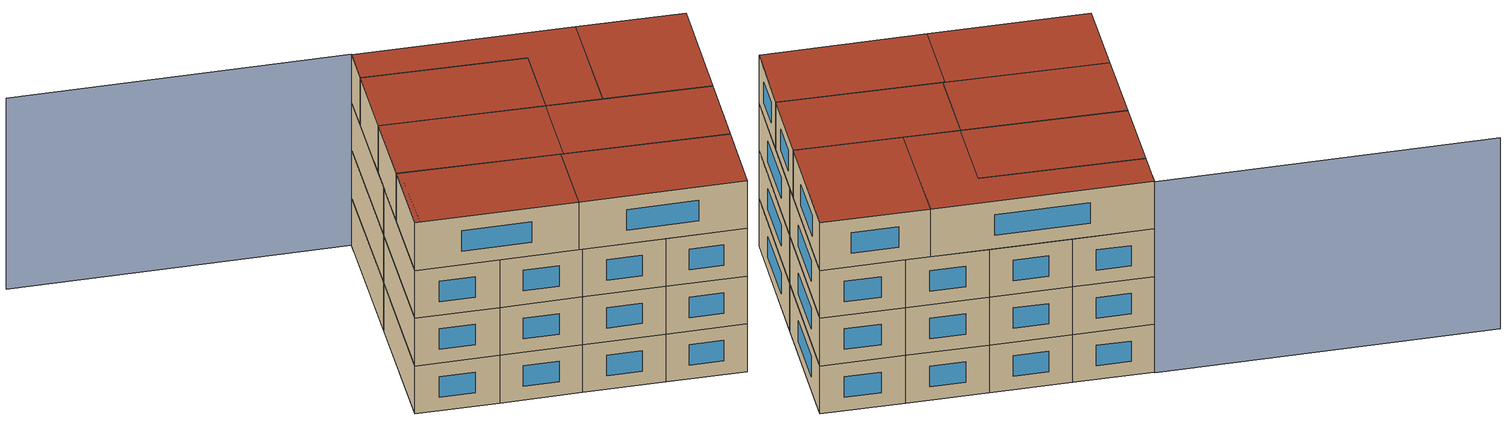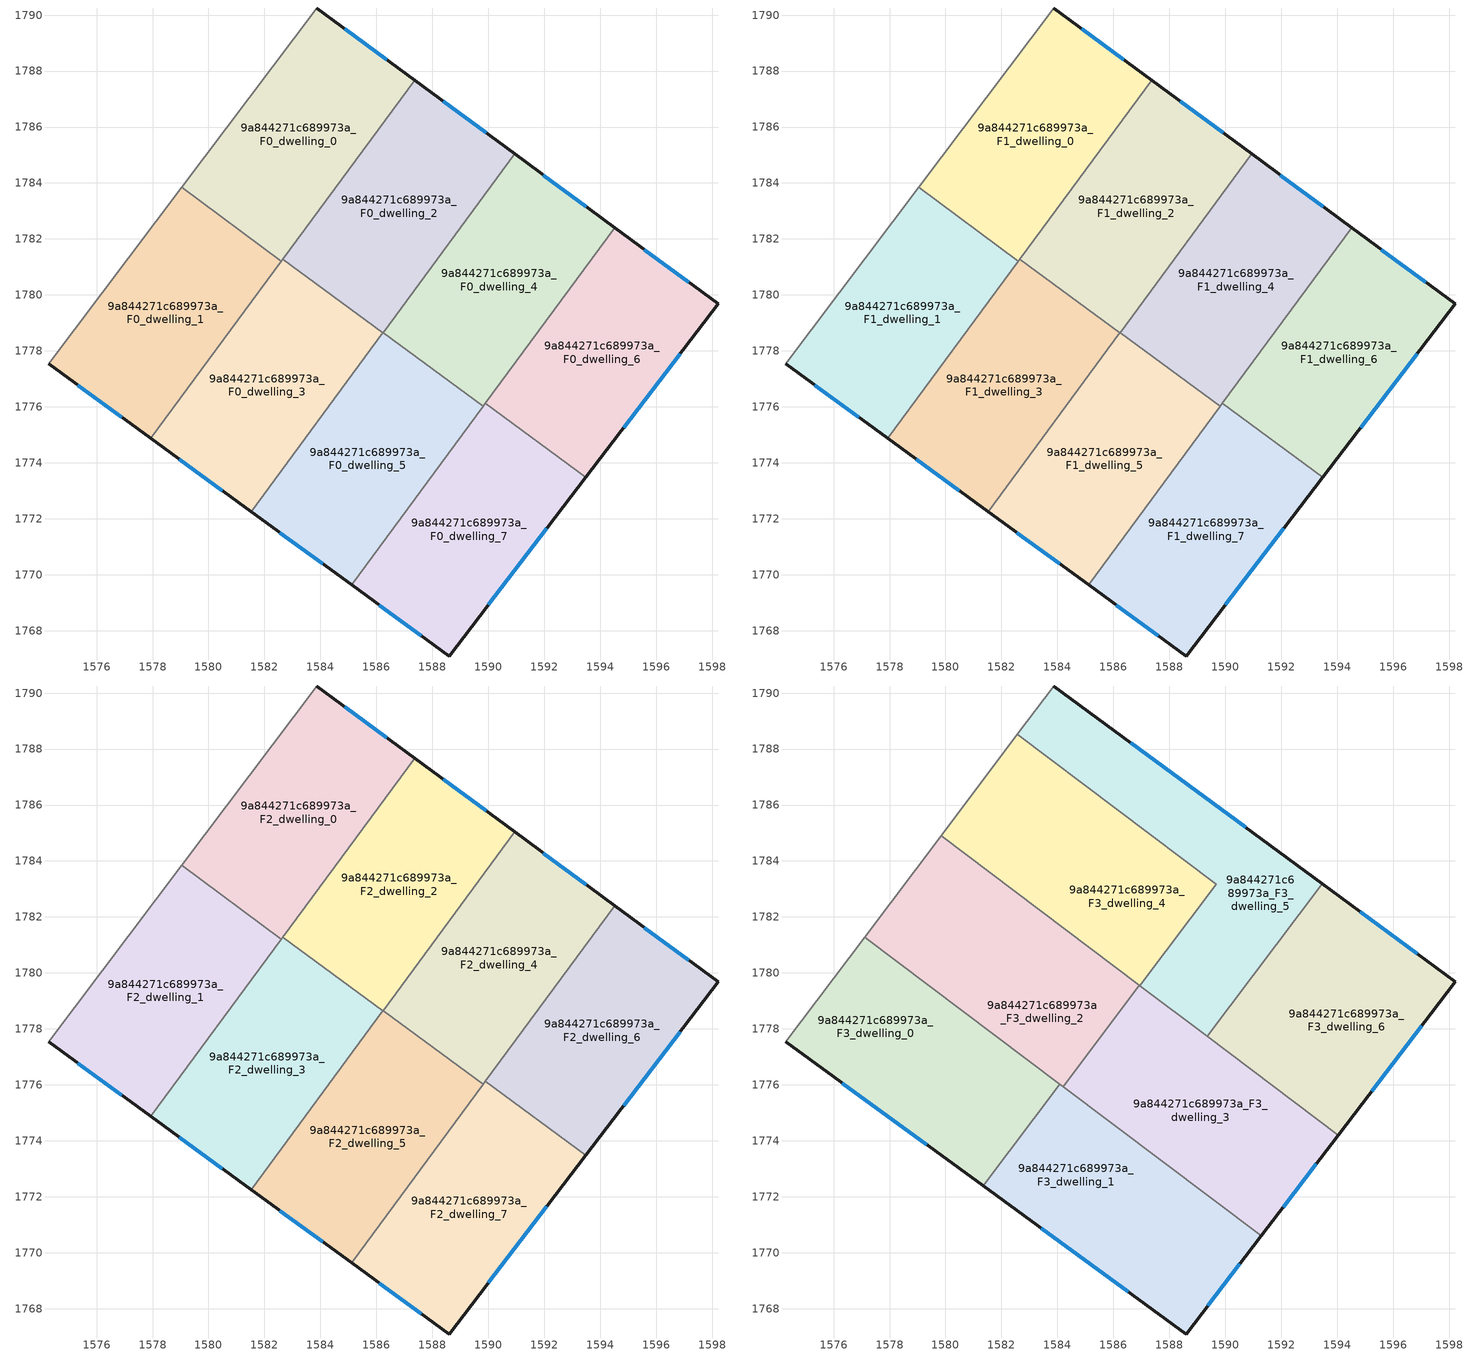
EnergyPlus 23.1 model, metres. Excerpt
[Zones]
9a844271c689973a_F0_dwelling_0
 floor ground (EU_floor_Construction): 1587.38,1787.67 1582.61,1781.21 1579.04,1783.84 1583.87,1790.25 z0
 wall outside (EU_wall_Construction): 1587.38,1787.67 1583.87,1790.25 z0:3
 wall to 9a844271c689973a_F0_dwelling_1 (EU_wall_Construction): 1579.04,1783.84 1582.61,1781.21 z0:3
 wall adiabatic (EU_wall_Construction): 1583.87,1790.25 1579.04,1783.84 z0:3
 wall to 9a844271c689973a_F0_dwelling_2 (EU_wall_Construction): 1582.66,1781.28 1587.38,1787.67 z0:3
 wall to 9a844271c689973a_F0_dwelling_3 (EU_wall_Construction): 1582.61,1781.21 1582.66,1781.28 z0:3
 window (EU_Window_Construction): 1586.38,1788.41 1584.87,1789.52 z0.86:2.14
9a844271c689973a_F0_dwelling_1
 floor ground (EU_floor_Construction): 1582.61,1781.21 1577.94,1774.87 1574.29,1777.53 1579.04,1783.84 z0
 wall outside (EU_wall_Construction): 1574.29,1777.53 1577.94,1774.87 z0:3
 wall adiabatic (EU_wall_Construction): 1579.04,1783.84 1574.29,1777.53 z0:3
 wall to 9a844271c689973a_F0_dwelling_3 (EU_wall_Construction): 1577.94,1774.87 1582.61,1781.21 z0:3
 window (EU_Window_Construction): 1575.33,1776.77 1576.89,1775.63 z0.86:2.14
9a844271c689973a_F0_dwelling_2
 floor ground (EU_floor_Construction): 1590.95,1785.04 1586.23,1778.64 1582.66,1781.28 1587.38,1787.67 z0
 wall outside (EU_wall_Construction): 1590.95,1785.04 1587.38,1787.67 z0:3
 wall to 9a844271c689973a_F0_dwelling_3 (EU_wall_Construction): 1582.66,1781.28 1586.23,1778.64 z0:3
 wall to 9a844271c689973a_F0_dwelling_4 (EU_wall_Construction): 1586.24,1778.65 1590.95,1785.04 z0:3
 wall to 9a844271c689973a_F0_dwelling_5 (EU_wall_Construction): 1586.23,1778.64 1586.24,1778.65 z0:3
 window (EU_Window_Construction): 1589.93,1785.79 1588.4,1786.92 z0.86:2.14
9a844271c689973a_F0_dwelling_3
 floor ground (EU_floor_Construction): 1586.23,1778.64 1581.52,1772.25 1577.94,1774.87 1582.66,1781.28 z0
 wall outside (EU_wall_Construction): 1577.94,1774.87 1581.52,1772.25 z0:3
 wall to 9a844271c689973a_F0_dwelling_5 (EU_wall_Construction): 1581.52,1772.25 1586.23,1778.64 z0:3
 window (EU_Window_Construction): 1578.96,1774.12 1580.5,1773 z0.86:2.14
9a844271c689973a_F0_dwelling_4
 floor ground (EU_floor_Construction): 1594.53,1782.4 1589.82,1776.01 1586.24,1778.65 1590.95,1785.04 z0
 wall outside (EU_wall_Construction): 1594.53,1782.4 1590.95,1785.04 z0:3
 wall to 9a844271c689973a_F0_dwelling_5 (EU_wall_Construction): 1586.24,1778.65 1589.82,1776.01 z0:3
 wall to 9a844271c689973a_F0_dwelling_6 (EU_wall_Construction): 1589.9,1776.12 1594.53,1782.4 z0:3
 wall to 9a844271c689973a_F0_dwelling_7 (EU_wall_Construction): 1589.82,1776.01 1589.9,1776.12 z0:3
 window (EU_Window_Construction): 1593.51,1783.15 1591.97,1784.29 z0.86:2.14
9a844271c689973a_F0_dwelling_5
 floor ground (EU_floor_Construction): 1589.82,1776.01 1585.12,1769.63 1581.52,1772.25 1586.24,1778.65 z0
 wall outside (EU_wall_Construction): 1581.52,1772.25 1585.12,1769.63 z0:3
 wall to 9a844271c689973a_F0_dwelling_7 (EU_wall_Construction): 1585.12,1769.63 1589.82,1776.01 z0:3
 window (EU_Window_Construction): 1582.55,1771.51 1584.09,1770.38 z0.86:2.14
9a844271c689973a_F0_dwelling_6
 floor ground (EU_floor_Construction): 1598.22,1779.68 1593.48,1773.48 1589.9,1776.12 1594.53,1782.4 z0
 wall outside (EU_wall_Construction): 1593.48,1773.48 1598.22,1779.68 1594.53,1782.4 z0:3
 wall to 9a844271c689973a_F0_dwelling_7 (EU_wall_Construction): 1589.9,1776.12 1593.48,1773.48 z0:3
 window (EU_Window_Construction): 1594.84,1775.25 1596.87,1777.91 / 1597.17,1780.45 1595.58,1781.62 z0.86:2.14
9a844271c689973a_F0_dwelling_7
 floor ground (EU_floor_Construction): 1593.48,1773.48 1588.6,1767.09 1585.12,1769.63 1589.9,1776.12 z0
 wall outside (EU_wall_Construction): 1585.12,1769.63 1588.6,1767.09 1593.48,1773.48 z0:3
 window (EU_Window_Construction): 1590,1768.92 1592.09,1771.65 / 1586.11,1768.91 1587.6,1767.82 z0.86:2.14
9a844271c689973a_F1_dwelling_0
 floor to 9a844271c689973a_F0_dwelling_0 (EU_floor_Construction): 1587.38,1787.67 1582.61,1781.21 1579.04,1783.84 1583.87,1790.25 z3
 wall outside (EU_wall_Construction): 1587.38,1787.67 1583.87,1790.25 z3:6
 wall to 9a844271c689973a_F1_dwelling_1 (EU_wall_Construction): 1579.04,1783.84 1582.61,1781.21 z3:6
 wall adiabatic (EU_wall_Construction): 1583.87,1790.25 1579.04,1783.84 z3:6
 wall to 9a844271c689973a_F1_dwelling_2 (EU_wall_Construction): 1582.66,1781.28 1587.38,1787.67 z3:6
 wall to 9a844271c689973a_F1_dwelling_3 (EU_wall_Construction): 1582.61,1781.21 1582.66,1781.28 z3:6
 window (EU_Window_Construction): 1586.38,1788.41 1584.87,1789.52 z3.86:5.14
9a844271c689973a_F1_dwelling_1
 floor to 9a844271c689973a_F0_dwelling_1 (EU_floor_Construction): 1582.61,1781.21 1577.94,1774.87 1574.29,1777.53 1579.04,1783.84 z3
 wall outside (EU_wall_Construction): 1574.29,1777.53 1577.94,1774.87 z3:6
 wall adiabatic (EU_wall_Construction): 1579.04,1783.84 1574.29,1777.53 z3:6
 wall to 9a844271c689973a_F1_dwelling_3 (EU_wall_Construction): 1577.94,1774.87 1582.61,1781.21 z3:6
 window (EU_Window_Construction): 1575.33,1776.77 1576.89,1775.63 z3.86:5.14
9a844271c689973a_F1_dwelling_2
 floor to 9a844271c689973a_F0_dwelling_2 (EU_floor_Construction): 1590.95,1785.04 1586.23,1778.64 1582.66,1781.28 1587.38,1787.67 z3
 wall outside (EU_wall_Construction): 1590.95,1785.04 1587.38,1787.67 z3:6
 wall to 9a844271c689973a_F1_dwelling_3 (EU_wall_Construction): 1582.66,1781.28 1586.23,1778.64 z3:6
 wall to 9a844271c689973a_F1_dwelling_4 (EU_wall_Construction): 1586.24,1778.65 1590.95,1785.04 z3:6
 wall to 9a844271c689973a_F1_dwelling_5 (EU_wall_Construction): 1586.23,1778.64 1586.24,1778.65 z3:6
 window (EU_Window_Construction): 1589.93,1785.79 1588.4,1786.92 z3.86:5.14
9a844271c689973a_F1_dwelling_3
 floor to 9a844271c689973a_F0_dwelling_3 (EU_floor_Construction): 1586.23,1778.64 1581.52,1772.25 1577.94,1774.87 1582.66,1781.28 z3
 wall outside (EU_wall_Construction): 1577.94,1774.87 1581.52,1772.25 z3:6
 wall to 9a844271c689973a_F1_dwelling_5 (EU_wall_Construction): 1581.52,1772.25 1586.23,1778.64 z3:6
 window (EU_Window_Construction): 1578.96,1774.12 1580.5,1773 z3.86:5.14
9a844271c689973a_F1_dwelling_4
 floor to 9a844271c689973a_F0_dwelling_4 (EU_floor_Construction): 1594.53,1782.4 1589.82,1776.01 1586.24,1778.65 1590.95,1785.04 z3
 wall outside (EU_wall_Construction): 1594.53,1782.4 1590.95,1785.04 z3:6
 wall to 9a844271c689973a_F1_dwelling_5 (EU_wall_Construction): 1586.24,1778.65 1589.82,1776.01 z3:6
 wall to 9a844271c689973a_F1_dwelling_6 (EU_wall_Construction): 1589.9,1776.12 1594.53,1782.4 z3:6
 wall to 9a844271c689973a_F1_dwelling_7 (EU_wall_Construction): 1589.82,1776.01 1589.9,1776.12 z3:6
 window (EU_Window_Construction): 1593.51,1783.15 1591.97,1784.29 z3.86:5.14
9a844271c689973a_F1_dwelling_5
 floor to 9a844271c689973a_F0_dwelling_5 (EU_floor_Construction): 1589.82,1776.01 1585.12,1769.63 1581.52,1772.25 1586.24,1778.65 z3
 wall outside (EU_wall_Construction): 1581.52,1772.25 1585.12,1769.63 z3:6
 wall to 9a844271c689973a_F1_dwelling_7 (EU_wall_Construction): 1585.12,1769.63 1589.82,1776.01 z3:6
 window (EU_Window_Construction): 1582.55,1771.51 1584.09,1770.38 z3.86:5.14
9a844271c689973a_F1_dwelling_6
 floor to 9a844271c689973a_F0_dwelling_6 (EU_floor_Construction): 1598.22,1779.68 1593.48,1773.48 1589.9,1776.12 1594.53,1782.4 z3
 wall outside (EU_wall_Construction): 1593.48,1773.48 1598.22,1779.68 1594.53,1782.4 z3:6
 wall to 9a844271c689973a_F1_dwelling_7 (EU_wall_Construction): 1589.9,1776.12 1593.48,1773.48 z3:6
 window (EU_Window_Construction): 1594.84,1775.25 1596.87,1777.91 / 1597.17,1780.45 1595.58,1781.62 z3.86:5.14
9a844271c689973a_F1_dwelling_7
 floor to 9a844271c689973a_F0_dwelling_7 (EU_floor_Construction): 1593.48,1773.48 1588.6,1767.09 1585.12,1769.63 1589.9,1776.12 z3
 wall outside (EU_wall_Construction): 1585.12,1769.63 1588.6,1767.09 1593.48,1773.48 z3:6
 window (EU_Window_Construction): 1590,1768.92 1592.09,1771.65 / 1586.11,1768.91 1587.6,1767.82 z3.86:5.14
9a844271c689973a_F2_dwelling_0
 floor to 9a844271c689973a_F1_dwelling_0 (EU_floor_Construction): 1587.38,1787.67 1582.61,1781.21 1579.04,1783.84 1583.87,1790.25 z6
 wall outside (EU_wall_Construction): 1587.38,1787.67 1583.87,1790.25 z6:9
 wall to 9a844271c689973a_F2_dwelling_1 (EU_wall_Construction): 1579.04,1783.84 1582.61,1781.21 z6:9
 wall adiabatic (EU_wall_Construction): 1583.87,1790.25 1579.04,1783.84 z6:9
 wall to 9a844271c689973a_F2_dwelling_2 (EU_wall_Construction): 1582.66,1781.28 1587.38,1787.67 z6:9
 wall to 9a844271c689973a_F2_dwelling_3 (EU_wall_Construction): 1582.61,1781.21 1582.66,1781.28 z6:9
 window (EU_Window_Construction): 1586.38,1788.41 1584.87,1789.52 z6.86:8.14
9a844271c689973a_F2_dwelling_1
 floor to 9a844271c689973a_F1_dwelling_1 (EU_floor_Construction): 1582.61,1781.21 1577.94,1774.87 1574.29,1777.53 1579.04,1783.84 z6
 wall outside (EU_wall_Construction): 1574.29,1777.53 1577.94,1774.87 z6:9
 wall adiabatic (EU_wall_Construction): 1579.04,1783.84 1574.29,1777.53 z6:9
 wall to 9a844271c689973a_F2_dwelling_3 (EU_wall_Construction): 1577.94,1774.87 1582.61,1781.21 z6:9
 window (EU_Window_Construction): 1575.33,1776.77 1576.89,1775.63 z6.86:8.14
9a844271c689973a_F2_dwelling_2
 floor to 9a844271c689973a_F1_dwelling_2 (EU_floor_Construction): 1590.95,1785.04 1586.23,1778.64 1582.66,1781.28 1587.38,1787.67 z6
 wall outside (EU_wall_Construction): 1590.95,1785.04 1587.38,1787.67 z6:9
 wall to 9a844271c689973a_F2_dwelling_3 (EU_wall_Construction): 1582.66,1781.28 1586.23,1778.64 z6:9
 wall to 9a844271c689973a_F2_dwelling_4 (EU_wall_Construction): 1586.24,1778.65 1590.95,1785.04 z6:9
 wall to 9a844271c689973a_F2_dwelling_5 (EU_wall_Construction): 1586.23,1778.64 1586.24,1778.65 z6:9
 window (EU_Window_Construction): 1589.93,1785.79 1588.4,1786.92 z6.86:8.14
9a844271c689973a_F2_dwelling_3
 floor to 9a844271c689973a_F1_dwelling_3 (EU_floor_Construction): 1586.23,1778.64 1581.52,1772.25 1577.94,1774.87 1582.66,1781.28 z6
 wall outside (EU_wall_Construction): 1577.94,1774.87 1581.52,1772.25 z6:9
 wall to 9a844271c689973a_F2_dwelling_5 (EU_wall_Construction): 1581.52,1772.25 1586.23,1778.64 z6:9
 window (EU_Window_Construction): 1578.96,1774.12 1580.5,1773 z6.86:8.14
 ceiling adiabatic (EU_roof_Construction): 1584.22,1775.92 1585.75,1777.99 1584.2,1775.93 z9; 1581.34,1772.39 1584.08,1776.02 1580.68,1778.59 1577.94,1774.87 z9
9a844271c689973a_F2_dwelling_4
 floor to 9a844271c689973a_F1_dwelling_4 (EU_floor_Construction): 1594.53,1782.4 1589.82,1776.01 1586.24,1778.65 1590.95,1785.04 z6
 wall outside (EU_wall_Construction): 1594.53,1782.4 1590.95,1785.04 z6:9
 wall to 9a844271c689973a_F2_dwelling_5 (EU_wall_Construction): 1586.24,1778.65 1589.82,1776.01 z6:9
 wall to 9a844271c689973a_F2_dwelling_6 (EU_wall_Construction): 1589.9,1776.12 1594.53,1782.4 z6:9
 wall to 9a844271c689973a_F2_dwelling_7 (EU_wall_Construction): 1589.82,1776.01 1589.9,1776.12 z6:9
 window (EU_Window_Construction): 1593.51,1783.15 1591.97,1784.29 z6.86:8.14
 ceiling adiabatic (EU_roof_Construction): 1589.82,1776.01 1590.47,1776.89 1586.93,1779.56 1586.25,1778.65 z9
9a844271c689973a_F2_dwelling_5
 floor to 9a844271c689973a_F1_dwelling_5 (EU_floor_Construction): 1589.82,1776.01 1585.12,1769.63 1581.52,1772.25 1586.24,1778.65 z6
 wall outside (EU_wall_Construction): 1581.52,1772.25 1585.12,1769.63 z6:9
 wall to 9a844271c689973a_F2_dwelling_7 (EU_wall_Construction): 1585.12,1769.63 1589.82,1776.01 z6:9
 window (EU_Window_Construction): 1582.55,1771.51 1584.09,1770.38 z6.86:8.14
 ceiling adiabatic (EU_roof_Construction): 1587.77,1773.24 1589.82,1776.01 1586.25,1778.65 1585.77,1778.01 1584.22,1775.92 z9
9a844271c689973a_F2_dwelling_6
 floor to 9a844271c689973a_F1_dwelling_6 (EU_floor_Construction): 1598.22,1779.68 1593.48,1773.48 1589.9,1776.12 1594.53,1782.4 z6
 wall outside (EU_wall_Construction): 1593.48,1773.48 1598.22,1779.68 1594.53,1782.4 z6:9
 wall to 9a844271c689973a_F2_dwelling_7 (EU_wall_Construction): 1589.9,1776.12 1593.48,1773.48 z6:9
 window (EU_Window_Construction): 1594.84,1775.25 1596.87,1777.91 / 1597.17,1780.45 1595.58,1781.62 z6.86:8.14
 ceiling adiabatic (EU_roof_Construction): 1593.48,1773.48 1594.04,1774.2 1590.47,1776.89 1589.9,1776.12 z9
9a844271c689973a_F2_dwelling_7
 floor to 9a844271c689973a_F1_dwelling_7 (EU_floor_Construction): 1593.48,1773.48 1588.6,1767.09 1585.12,1769.63 1589.9,1776.12 z6
 wall outside (EU_wall_Construction): 1585.12,1769.63 1588.6,1767.09 1593.48,1773.48 z6:9
 window (EU_Window_Construction): 1590,1768.92 1592.09,1771.65 / 1586.11,1768.91 1587.6,1767.82 z6.86:8.14
 ceiling adiabatic (EU_roof_Construction): 1591.28,1770.6 1593.48,1773.48 1589.9,1776.12 1587.77,1773.24 z9
9a844271c689973a_F3_dwelling_0
 floor to 9a844271c689973a_F2_dwelling_1 (EU_floor_Construction): 1580.68,1778.59 1577.94,1774.87 1574.29,1777.53 1577.11,1781.27 z9
 floor adiabatic (EU_floor_Construction): 1584.08,1776.02 1581.34,1772.39 1577.94,1774.87 1580.68,1778.59 z9
 wall outside (EU_wall_Construction): 1574.29,1777.53 1581.34,1772.39 z9:12
 wall adiabatic (EU_wall_Construction): 1577.11,1781.28 1574.29,1777.53 z9:12
 wall to 9a844271c689973a_F3_dwelling_1 (EU_wall_Construction): 1581.34,1772.39 1584.08,1776.02 z9:12
 wall to 9a844271c689973a_F3_dwelling_2 (EU_wall_Construction): 1584.08,1776.02 1577.11,1781.28 z9:12
 window (EU_Window_Construction): 1576.3,1776.06 1579.33,1773.86 z9.86:11.14
 roof outside (EU_roof_Construction): 1581.34,1772.39 1584.08,1776.02 1577.11,1781.28 1574.29,1777.53 z12
9a844271c689973a_F3_dwelling_1
 floor to 9a844271c689973a_F2_dwelling_5 (EU_floor_Construction): 1587.77,1773.24 1585.12,1769.63 1581.52,1772.25 1584.22,1775.92 z9
 floor to 9a844271c689973a_F2_dwelling_7 (EU_floor_Construction): 1591.28,1770.6 1588.6,1767.09 1585.12,1769.63 1587.77,1773.24 z9
 floor to 9a844271c689973a_F2_dwelling_3 (EU_floor_Construction): 1584.2,1775.93 1584.22,1775.92 1581.52,1772.25 1581.34,1772.39 1584.08,1776.02 z9
 wall outside (EU_wall_Construction): 1581.34,1772.39 1588.6,1767.09 1591.28,1770.6 z9:12
 wall to 9a844271c689973a_F3_dwelling_3 (EU_wall_Construction): 1591.28,1770.6 1584.2,1775.93 z9:12
 wall to 9a844271c689973a_F3_dwelling_2 (EU_wall_Construction): 1584.2,1775.93 1584.08,1776.02 z9:12
 window (EU_Window_Construction): 1583.42,1770.87 1586.53,1768.61 / 1589.37,1768.09 1590.51,1769.6 z9.86:11.14
 roof outside (EU_roof_Construction): 1588.6,1767.09 1591.28,1770.6 1584.08,1776.02 1581.34,1772.39 z12
9a844271c689973a_F3_dwelling_2
 floor to 9a844271c689973a_F2_dwelling_3 (EU_floor_Construction): 1586.23,1778.64 1585.75,1777.99 1584.2,1775.93 1580.68,1778.59 1582.66,1781.28 z9
 floor to 9a844271c689973a_F2_dwelling_0 (EU_floor_Construction): 1583.37,1782.24 1582.61,1781.21 1579.04,1783.84 1579.84,1784.9 z9
 floor to 9a844271c689973a_F2_dwelling_1 (EU_floor_Construction): 1582.61,1781.21 1580.68,1778.59 1577.11,1781.27 1579.04,1783.84 z9
 floor to 9a844271c689973a_F2_dwelling_2 (EU_floor_Construction): 1586.92,1779.57 1586.23,1778.64 1582.66,1781.28 1583.37,1782.24 z9
 floor to 9a844271c689973a_F2_dwelling_4 (EU_floor_Construction): 1586.93,1779.56 1586.25,1778.65 1586.92,1779.57 z9
 wall adiabatic (EU_wall_Construction): 1579.84,1784.9 1577.11,1781.28 z9:12
 wall to 9a844271c689973a_F3_dwelling_3 (EU_wall_Construction): 1584.2,1775.93 1586.93,1779.56 z9:12
 wall to 9a844271c689973a_F3_dwelling_4 (EU_wall_Construction): 1586.93,1779.56 1579.84,1784.9 z9:12
 roof outside (EU_roof_Construction): 1584.2,1775.93 1586.93,1779.56 1579.84,1784.9 1577.11,1781.28 z12
9a844271c689973a_F3_dwelling_3
 floor adiabatic (EU_floor_Construction): 1594.04,1774.2 1591.28,1770.6 1584.2,1775.93 1586.93,1779.56 z9
 wall outside (EU_wall_Construction): 1591.28,1770.6 1594.04,1774.2 z9:12
 wall to 9a844271c689973a_F3_dwelling_6 (EU_wall_Construction): 1594.04,1774.2 1589.36,1777.73 z9:12
 wall to 9a844271c689973a_F3_dwelling_5 (EU_wall_Construction): 1589.36,1777.73 1586.95,1779.55 z9:12
 wall to 9a844271c689973a_F3_dwelling_4 (EU_wall_Construction): 1586.95,1779.55 1586.93,1779.56 z9:12
 window (EU_Window_Construction): 1592.07,1771.63 1593.25,1773.17 z9.86:11.14
 roof outside (EU_roof_Construction): 1591.28,1770.6 1594.04,1774.2 1586.93,1779.56 1584.2,1775.93 z12
9a844271c689973a_F3_dwelling_4
 floor to 9a844271c689973a_F2_dwelling_2 (EU_floor_Construction): 1589.61,1783.22 1586.92,1779.57 1583.37,1782.24 1586.06,1785.89 z9
 floor to 9a844271c689973a_F2_dwelling_0 (EU_floor_Construction): 1586.06,1785.89 1583.37,1782.24 1579.84,1784.9 1582.57,1788.52 z9
 floor to 9a844271c689973a_F2_dwelling_4 (EU_floor_Construction): 1589.67,1783.17 1586.95,1779.55 1586.92,1779.57 1589.61,1783.22 z9
 wall adiabatic (EU_wall_Construction): 1582.57,1788.52 1579.84,1784.9 z9:12
 wall to 9a844271c689973a_F3_dwelling_5 (EU_wall_Construction): 1586.95,1779.55 1589.67,1783.17 1582.57,1788.52 z9:12
 roof outside (EU_roof_Construction): 1586.95,1779.55 1589.67,1783.17 1582.57,1788.52 1579.84,1784.9 z12
9a844271c689973a_F3_dwelling_5
 floor to 9a844271c689973a_F2_dwelling_2 (EU_floor_Construction): 1590.95,1785.04 1589.61,1783.22 1586.06,1785.89 1587.38,1787.67 z9
 floor to 9a844271c689973a_F2_dwelling_0 (EU_floor_Construction): 1587.38,1787.67 1586.06,1785.89 1582.57,1788.52 1583.87,1790.25 z9
 floor to 9a844271c689973a_F2_dwelling_4 (EU_floor_Construction): 1593.47,1783.18 1589.36,1777.73 1586.95,1779.55 1589.67,1783.17 1589.61,1783.22 1590.95,1785.04 z9
 wall outside (EU_wall_Construction): 1593.47,1783.18 1583.87,1790.25 z9:12
 wall adiabatic (EU_wall_Construction): 1583.87,1790.25 1582.57,1788.52 z9:12
 wall to 9a844271c689973a_F3_dwelling_6 (EU_wall_Construction): 1589.36,1777.73 1593.47,1783.18 z9:12
 window (EU_Window_Construction): 1590.73,1785.2 1586.62,1788.23 z9.86:11.14
 roof outside (EU_roof_Construction): 1589.36,1777.73 1593.47,1783.18 1583.87,1790.25 1582.57,1788.52 1589.67,1783.17 1586.95,1779.55 z12
9a844271c689973a_F3_dwelling_6
 floor to 9a844271c689973a_F2_dwelling_4 (EU_floor_Construction): 1594.53,1782.4 1590.47,1776.89 1589.36,1777.73 1593.47,1783.18 z9
 floor to 9a844271c689973a_F2_dwelling_6 (EU_floor_Construction): 1598.22,1779.68 1594.04,1774.2 1590.47,1776.89 1594.53,1782.4 z9
 wall outside (EU_wall_Construction): 1594.04,1774.2 1598.22,1779.68 1593.47,1783.18 z9:12
 window (EU_Window_Construction): 1596.87,1780.68 1594.83,1782.18 / 1595.23,1775.77 1597.03,1778.11 z9.86:11.14
 roof outside (EU_roof_Construction): 1594.04,1774.2 1598.22,1779.68 1593.47,1783.18 1589.36,1777.73 z12
shading: 1569.02,1801.15 1583.91,1790.3 / 1583.91,1790.3 1574.52,1777.41 z0:12
[Building]
EU S2 Campaign: North Axis=0; Terrain=City; Solar Distribution=FullExterior
[Site:Location]
Helsinki-Vantaa.AP: Latitude=60.317; Longitude=24.963; Time Zone=2; Elevation=54.6
[SizingPeriod:WeatherFileDays]
AnnualSizingPeriod: Begin Month=1; Begin Day of Month=1; End Month=12; End Day of Month=31; Day of Week for Start Day=Monday; Use Weather File Daylight Saving Period=No; Use Weather File Rain and Snow Indicators=No
[MATERIAL]
EU_InternalMass_Material: Roughness=MediumRough; Thickness=0.1; Conductivity=1; Density=1800; Specific Heat=900; Thermal Absorptance=0.9; Solar Absorptance=0.7; Visible Absorptance=0.7
[MATERIAL:NOMASS] Roughness=MediumRough; Thermal Absorptance=0.9; Solar Absorptance=0.7; Visible Absorptance=0.7
Name | Thermal Resistance
EU_wall_NoMass | 1.10183
EU_roof_NoMass; EU_floor_NoMass | 1.70606
[WINDOWMATERIAL:SIMPLEGLAZINGSYSTEM]
EU_Window_SimpleGlazing: UFactor=3.11035; Solar Heat Gain Coefficient=0.8; Visible Transmittance=0.8
[CONSTRUCTION]
EU_wall_Construction: EU_wall_NoMass
EU_roof_Construction: EU_roof_NoMass
EU_floor_Construction: EU_floor_NoMass
EU_Window_Construction: EU_Window_SimpleGlazing
EU_InternalMass_Construction: EU_InternalMass_Material
[ZONE] Type=1; Multiplier=1; Ceiling Height=autocalculate; Floor Area=autocalculate; Part of Total Floor Area=Yes
Name | Volume
9a844271c689973a_F0_dwelling_0; 9a844271c689973a_F1_dwelling_0; 9a844271c689973a_F2_dwelling_0 | 105.847
9a844271c689973a_F3_dwelling_0; 9a844271c689973a_F3_dwelling_1 | 120.97
9a844271c689973a_F0_dwelling_1; 9a844271c689973a_F1_dwelling_1; 9a844271c689973a_F2_dwelling_1 | 105.853
9a844271c689973a_F0_dwelling_2; 9a844271c689973a_F1_dwelling_2; 9a844271c689973a_F2_dwelling_2 | 105.861
9a844271c689973a_F3_dwelling_2; 9a844271c689973a_F3_dwelling_4 | 120.975
9a844271c689973a_F0_dwelling_3; 9a844271c689973a_F1_dwelling_3; 9a844271c689973a_F2_dwelling_3; 9a844271c689973a_F0_dwelling_4; 9a844271c689973a_F1_dwelling_4; 9a844271c689973a_F2_dwelling_4 | 105.85
9a844271c689973a_F3_dwelling_3 | 120.962
9a844271c689973a_F0_dwelling_5; 9a844271c689973a_F1_dwelling_5; 9a844271c689973a_F2_dwelling_5 | 105.842
9a844271c689973a_F3_dwelling_5 | 120.982
9a844271c689973a_F0_dwelling_6; 9a844271c689973a_F1_dwelling_6; 9a844271c689973a_F2_dwelling_6 | 105.848
9a844271c689973a_F3_dwelling_6 | 120.978
9a844271c689973a_F0_dwelling_7; 9a844271c689973a_F1_dwelling_7; 9a844271c689973a_F2_dwelling_7 | 105.839
[INTERNALMASS] Construction=EU_InternalMass_Construction
Name | Zone or ZoneList | Surface Area
9a844271c689973a_F0_dwelling_0_EU_InternalMass | 9a844271c689973a_F0_dwelling_0 | 35.2813
9a844271c689973a_F0_dwelling_1_EU_InternalMass | 9a844271c689973a_F0_dwelling_1 | 35.2855
9a844271c689973a_F0_dwelling_2_EU_InternalMass | 9a844271c689973a_F0_dwelling_2 | 35.2873
9a844271c689973a_F0_dwelling_3_EU_InternalMass | 9a844271c689973a_F0_dwelling_3 | 35.283
9a844271c689973a_F0_dwelling_4_EU_InternalMass | 9a844271c689973a_F0_dwelling_4 | 35.2842
9a844271c689973a_F0_dwelling_5_EU_InternalMass | 9a844271c689973a_F0_dwelling_5 | 35.2805
9a844271c689973a_F0_dwelling_6_EU_InternalMass | 9a844271c689973a_F0_dwelling_6 | 35.2835
9a844271c689973a_F0_dwelling_7_EU_InternalMass | 9a844271c689973a_F0_dwelling_7 | 35.2794
9a844271c689973a_F1_dwelling_0_EU_InternalMass | 9a844271c689973a_F1_dwelling_0 | 35.2813
9a844271c689973a_F1_dwelling_1_EU_InternalMass | 9a844271c689973a_F1_dwelling_1 | 35.2855
9a844271c689973a_F1_dwelling_2_EU_InternalMass | 9a844271c689973a_F1_dwelling_2 | 35.2873
9a844271c689973a_F1_dwelling_3_EU_InternalMass | 9a844271c689973a_F1_dwelling_3 | 35.283
9a844271c689973a_F1_dwelling_4_EU_InternalMass | 9a844271c689973a_F1_dwelling_4 | 35.2842
9a844271c689973a_F1_dwelling_5_EU_InternalMass | 9a844271c689973a_F1_dwelling_5 | 35.2805
9a844271c689973a_F1_dwelling_6_EU_InternalMass | 9a844271c689973a_F1_dwelling_6 | 35.2835
9a844271c689973a_F1_dwelling_7_EU_InternalMass | 9a844271c689973a_F1_dwelling_7 | 35.2794
9a844271c689973a_F2_dwelling_0_EU_InternalMass | 9a844271c689973a_F2_dwelling_0 | 35.2813
9a844271c689973a_F2_dwelling_1_EU_InternalMass | 9a844271c689973a_F2_dwelling_1 | 35.2855
9a844271c689973a_F2_dwelling_2_EU_InternalMass | 9a844271c689973a_F2_dwelling_2 | 35.2873
9a844271c689973a_F2_dwelling_3_EU_InternalMass | 9a844271c689973a_F2_dwelling_3 | 35.283
9a844271c689973a_F2_dwelling_4_EU_InternalMass | 9a844271c689973a_F2_dwelling_4 | 35.2842
9a844271c689973a_F2_dwelling_5_EU_InternalMass | 9a844271c689973a_F2_dwelling_5 | 35.2805
9a844271c689973a_F2_dwelling_6_EU_InternalMass | 9a844271c689973a_F2_dwelling_6 | 35.2835
9a844271c689973a_F2_dwelling_7_EU_InternalMass | 9a844271c689973a_F2_dwelling_7 | 35.2794
9a844271c689973a_F3_dwelling_0_EU_InternalMass | 9a844271c689973a_F3_dwelling_0 | 40.3245
9a844271c689973a_F3_dwelling_1_EU_InternalMass | 9a844271c689973a_F3_dwelling_1 | 40.3242
9a844271c689973a_F3_dwelling_2_EU_InternalMass | 9a844271c689973a_F3_dwelling_2 | 40.3246
9a844271c689973a_F3_dwelling_3_EU_InternalMass | 9a844271c689973a_F3_dwelling_3 | 40.3208
9a844271c689973a_F3_dwelling_4_EU_InternalMass | 9a844271c689973a_F3_dwelling_4 | 40.3254
9a844271c689973a_F3_dwelling_5_EU_InternalMass | 9a844271c689973a_F3_dwelling_5 | 40.3277
9a844271c689973a_F3_dwelling_6_EU_InternalMass | 9a844271c689973a_F3_dwelling_6 | 40.3249
[OTHEREQUIPMENT] Fuel Type=Electricity; Design Level Calculation Method=Watts/Area; Power per Zone Floor Area=1; Fraction Latent=0; Fraction Radiant=0; Fraction Lost=0; Carbon Dioxide Generation Rate=0; EndUse Subcategory=EU_Step8_InternalGains
Name | Zone or ZoneList or Space or SpaceList | Schedule
EU_Step8_InternalGain_9a844271c689973a_F0_dwelling_0_f000 | 9a844271c689973a_F0_dwelling_0 | EU_Step8_GainSchedule_9a844271c689973a_F0_dwelling_0_f000
EU_Step8_InternalGain_9a844271c689973a_F0_dwelling_1_f000 | 9a844271c689973a_F0_dwelling_1 | EU_Step8_GainSchedule_9a844271c689973a_F0_dwelling_1_f000
EU_Step8_InternalGain_9a844271c689973a_F0_dwelling_2_f000 | 9a844271c689973a_F0_dwelling_2 | EU_Step8_GainSchedule_9a844271c689973a_F0_dwelling_2_f000
EU_Step8_InternalGain_9a844271c689973a_F0_dwelling_3_f000 | 9a844271c689973a_F0_dwelling_3 | EU_Step8_GainSchedule_9a844271c689973a_F0_dwelling_3_f000
EU_Step8_InternalGain_9a844271c689973a_F0_dwelling_4_f000 | 9a844271c689973a_F0_dwelling_4 | EU_Step8_GainSchedule_9a844271c689973a_F0_dwelling_4_f000
EU_Step8_InternalGain_9a844271c689973a_F0_dwelling_5_f000 | 9a844271c689973a_F0_dwelling_5 | EU_Step8_GainSchedule_9a844271c689973a_F0_dwelling_5_f000
EU_Step8_InternalGain_9a844271c689973a_F0_dwelling_6_f000 | 9a844271c689973a_F0_dwelling_6 | EU_Step8_GainSchedule_9a844271c689973a_F0_dwelling_6_f000
EU_Step8_InternalGain_9a844271c689973a_F0_dwelling_7_f000 | 9a844271c689973a_F0_dwelling_7 | EU_Step8_GainSchedule_9a844271c689973a_F0_dwelling_7_f000
EU_Step8_InternalGain_9a844271c689973a_F1_dwelling_0_f000 | 9a844271c689973a_F1_dwelling_0 | EU_Step8_GainSchedule_9a844271c689973a_F1_dwelling_0_f000
EU_Step8_InternalGain_9a844271c689973a_F1_dwelling_1_f000 | 9a844271c689973a_F1_dwelling_1 | EU_Step8_GainSchedule_9a844271c689973a_F1_dwelling_1_f000
EU_Step8_InternalGain_9a844271c689973a_F1_dwelling_2_f000 | 9a844271c689973a_F1_dwelling_2 | EU_Step8_GainSchedule_9a844271c689973a_F1_dwelling_2_f000
EU_Step8_InternalGain_9a844271c689973a_F1_dwelling_3_f000 | 9a844271c689973a_F1_dwelling_3 | EU_Step8_GainSchedule_9a844271c689973a_F1_dwelling_3_f000
EU_Step8_InternalGain_9a844271c689973a_F1_dwelling_4_f000 | 9a844271c689973a_F1_dwelling_4 | EU_Step8_GainSchedule_9a844271c689973a_F1_dwelling_4_f000
EU_Step8_InternalGain_9a844271c689973a_F1_dwelling_5_f000 | 9a844271c689973a_F1_dwelling_5 | EU_Step8_GainSchedule_9a844271c689973a_F1_dwelling_5_f000
EU_Step8_InternalGain_9a844271c689973a_F1_dwelling_6_f000 | 9a844271c689973a_F1_dwelling_6 | EU_Step8_GainSchedule_9a844271c689973a_F1_dwelling_6_f000
EU_Step8_InternalGain_9a844271c689973a_F1_dwelling_7_f000 | 9a844271c689973a_F1_dwelling_7 | EU_Step8_GainSchedule_9a844271c689973a_F1_dwelling_7_f000
EU_Step8_InternalGain_9a844271c689973a_F2_dwelling_0_f000 | 9a844271c689973a_F2_dwelling_0 | EU_Step8_GainSchedule_9a844271c689973a_F2_dwelling_0_f000
EU_Step8_InternalGain_9a844271c689973a_F2_dwelling_1_f000 | 9a844271c689973a_F2_dwelling_1 | EU_Step8_GainSchedule_9a844271c689973a_F2_dwelling_1_f000
EU_Step8_InternalGain_9a844271c689973a_F2_dwelling_2_f000 | 9a844271c689973a_F2_dwelling_2 | EU_Step8_GainSchedule_9a844271c689973a_F2_dwelling_2_f000
EU_Step8_InternalGain_9a844271c689973a_F2_dwelling_3_f000 | 9a844271c689973a_F2_dwelling_3 | EU_Step8_GainSchedule_9a844271c689973a_F2_dwelling_3_f000
EU_Step8_InternalGain_9a844271c689973a_F2_dwelling_4_f000 | 9a844271c689973a_F2_dwelling_4 | EU_Step8_GainSchedule_9a844271c689973a_F2_dwelling_4_f000
EU_Step8_InternalGain_9a844271c689973a_F2_dwelling_5_f000 | 9a844271c689973a_F2_dwelling_5 | EU_Step8_GainSchedule_9a844271c689973a_F2_dwelling_5_f000
EU_Step8_InternalGain_9a844271c689973a_F2_dwelling_6_f000 | 9a844271c689973a_F2_dwelling_6 | EU_Step8_GainSchedule_9a844271c689973a_F2_dwelling_6_f000
EU_Step8_InternalGain_9a844271c689973a_F2_dwelling_7_f000 | 9a844271c689973a_F2_dwelling_7 | EU_Step8_GainSchedule_9a844271c689973a_F2_dwelling_7_f000
EU_Step8_InternalGain_9a844271c689973a_F3_dwelling_0_f000 | 9a844271c689973a_F3_dwelling_0 | EU_Step8_GainSchedule_9a844271c689973a_F3_dwelling_0_f000
EU_Step8_InternalGain_9a844271c689973a_F3_dwelling_1_f000 | 9a844271c689973a_F3_dwelling_1 | EU_Step8_GainSchedule_9a844271c689973a_F3_dwelling_1_f000
EU_Step8_InternalGain_9a844271c689973a_F3_dwelling_2_f000 | 9a844271c689973a_F3_dwelling_2 | EU_Step8_GainSchedule_9a844271c689973a_F3_dwelling_2_f000
EU_Step8_InternalGain_9a844271c689973a_F3_dwelling_3_f000 | 9a844271c689973a_F3_dwelling_3 | EU_Step8_GainSchedule_9a844271c689973a_F3_dwelling_3_f000
EU_Step8_InternalGain_9a844271c689973a_F3_dwelling_4_f000 | 9a844271c689973a_F3_dwelling_4 | EU_Step8_GainSchedule_9a844271c689973a_F3_dwelling_4_f000
EU_Step8_InternalGain_9a844271c689973a_F3_dwelling_5_f000 | 9a844271c689973a_F3_dwelling_5 | EU_Step8_GainSchedule_9a844271c689973a_F3_dwelling_5_f000
EU_Step8_InternalGain_9a844271c689973a_F3_dwelling_6_f000 | 9a844271c689973a_F3_dwelling_6 | EU_Step8_GainSchedule_9a844271c689973a_F3_dwelling_6_f000
[ZONEVENTILATION:DESIGNFLOWRATE] Schedule=EU_AlwaysOn; Design Flow Rate Calculation Method=AirChanges/Hour; Air Changes per Hour=0.756316; Ventilation Type=Natural; Fan Pressure Rise=0; Fan Total Efficiency=1; Constant Term Coefficient=1; Temperature Term Coefficient=0; Velocity Term Coefficient=0; Velocity Squared Term Coefficient=0; Minimum Indoor Temperature=-100; Maximum Indoor Temperature=100; Delta Temperature=-100; Minimum Outdoor Temperature=-100; Maximum Outdoor Temperature=100; Maximum Wind Speed=40
Name | Zone or ZoneList or Space or SpaceList
EU_ConstantAir_9a844271c689973a_F0_dwelling_0 | 9a844271c689973a_F0_dwelling_0
EU_ConstantAir_9a844271c689973a_F0_dwelling_1 | 9a844271c689973a_F0_dwelling_1
EU_ConstantAir_9a844271c689973a_F0_dwelling_2 | 9a844271c689973a_F0_dwelling_2
EU_ConstantAir_9a844271c689973a_F0_dwelling_3 | 9a844271c689973a_F0_dwelling_3
EU_ConstantAir_9a844271c689973a_F0_dwelling_4 | 9a844271c689973a_F0_dwelling_4
EU_ConstantAir_9a844271c689973a_F0_dwelling_5 | 9a844271c689973a_F0_dwelling_5
EU_ConstantAir_9a844271c689973a_F0_dwelling_6 | 9a844271c689973a_F0_dwelling_6
EU_ConstantAir_9a844271c689973a_F0_dwelling_7 | 9a844271c689973a_F0_dwelling_7
EU_ConstantAir_9a844271c689973a_F1_dwelling_0 | 9a844271c689973a_F1_dwelling_0
EU_ConstantAir_9a844271c689973a_F1_dwelling_1 | 9a844271c689973a_F1_dwelling_1
EU_ConstantAir_9a844271c689973a_F1_dwelling_2 | 9a844271c689973a_F1_dwelling_2
EU_ConstantAir_9a844271c689973a_F1_dwelling_3 | 9a844271c689973a_F1_dwelling_3
EU_ConstantAir_9a844271c689973a_F1_dwelling_4 | 9a844271c689973a_F1_dwelling_4
EU_ConstantAir_9a844271c689973a_F1_dwelling_5 | 9a844271c689973a_F1_dwelling_5
EU_ConstantAir_9a844271c689973a_F1_dwelling_6 | 9a844271c689973a_F1_dwelling_6
EU_ConstantAir_9a844271c689973a_F1_dwelling_7 | 9a844271c689973a_F1_dwelling_7
EU_ConstantAir_9a844271c689973a_F2_dwelling_0 | 9a844271c689973a_F2_dwelling_0
EU_ConstantAir_9a844271c689973a_F2_dwelling_1 | 9a844271c689973a_F2_dwelling_1
EU_ConstantAir_9a844271c689973a_F2_dwelling_2 | 9a844271c689973a_F2_dwelling_2
EU_ConstantAir_9a844271c689973a_F2_dwelling_3 | 9a844271c689973a_F2_dwelling_3
EU_ConstantAir_9a844271c689973a_F2_dwelling_4 | 9a844271c689973a_F2_dwelling_4
EU_ConstantAir_9a844271c689973a_F2_dwelling_5 | 9a844271c689973a_F2_dwelling_5
EU_ConstantAir_9a844271c689973a_F2_dwelling_6 | 9a844271c689973a_F2_dwelling_6
EU_ConstantAir_9a844271c689973a_F2_dwelling_7 | 9a844271c689973a_F2_dwelling_7
EU_ConstantAir_9a844271c689973a_F3_dwelling_0 | 9a844271c689973a_F3_dwelling_0
EU_ConstantAir_9a844271c689973a_F3_dwelling_1 | 9a844271c689973a_F3_dwelling_1
EU_ConstantAir_9a844271c689973a_F3_dwelling_2 | 9a844271c689973a_F3_dwelling_2
EU_ConstantAir_9a844271c689973a_F3_dwelling_3 | 9a844271c689973a_F3_dwelling_3
EU_ConstantAir_9a844271c689973a_F3_dwelling_4 | 9a844271c689973a_F3_dwelling_4
EU_ConstantAir_9a844271c689973a_F3_dwelling_5 | 9a844271c689973a_F3_dwelling_5
EU_ConstantAir_9a844271c689973a_F3_dwelling_6 | 9a844271c689973a_F3_dwelling_6
[HVACTEMPLATE:THERMOSTAT] Constant Heating Setpoint=20; Constant Cooling Setpoint=50
EU_HeatOnly_9a844271c689973a_F0_dwelling_0; EU_HeatOnly_9a844271c689973a_F0_dwelling_1; EU_HeatOnly_9a844271c689973a_F0_dwelling_2; EU_HeatOnly_9a844271c689973a_F0_dwelling_3; EU_HeatOnly_9a844271c689973a_F0_dwelling_4; EU_HeatOnly_9a844271c689973a_F0_dwelling_5; EU_HeatOnly_9a844271c689973a_F0_dwelling_6; EU_HeatOnly_9a844271c689973a_F0_dwelling_7; EU_HeatOnly_9a844271c689973a_F1_dwelling_0; EU_HeatOnly_9a844271c689973a_F1_dwelling_1; EU_HeatOnly_9a844271c689973a_F1_dwelling_2; EU_HeatOnly_9a844271c689973a_F1_dwelling_3; EU_HeatOnly_9a844271c689973a_F1_dwelling_4; EU_HeatOnly_9a844271c689973a_F1_dwelling_5; EU_HeatOnly_9a844271c689973a_F1_dwelling_6; EU_HeatOnly_9a844271c689973a_F1_dwelling_7; EU_HeatOnly_9a844271c689973a_F2_dwelling_0; EU_HeatOnly_9a844271c689973a_F2_dwelling_1; EU_HeatOnly_9a844271c689973a_F2_dwelling_2; EU_HeatOnly_9a844271c689973a_F2_dwelling_3; EU_HeatOnly_9a844271c689973a_F2_dwelling_4; EU_HeatOnly_9a844271c689973a_F2_dwelling_5; EU_HeatOnly_9a844271c689973a_F2_dwelling_6; EU_HeatOnly_9a844271c689973a_F2_dwelling_7; EU_HeatOnly_9a844271c689973a_F3_dwelling_0; EU_HeatOnly_9a844271c689973a_F3_dwelling_1; EU_HeatOnly_9a844271c689973a_F3_dwelling_2; EU_HeatOnly_9a844271c689973a_F3_dwelling_3; EU_HeatOnly_9a844271c689973a_F3_dwelling_4; EU_HeatOnly_9a844271c689973a_F3_dwelling_5; EU_HeatOnly_9a844271c689973a_F3_dwelling_6
[HVACTEMPLATE:ZONE:IDEALLOADSAIRSYSTEM] System Availability Schedule=EU_AlwaysOn; Maximum Heating Supply Air Temperature=50; Minimum Cooling Supply Air Temperature=13; Maximum Heating Supply Air Humidity Ratio=0.0156; Minimum Cooling Supply Air Humidity Ratio=0.0077; Heating Limit=NoLimit; Cooling Limit=NoLimit; Heating Availability Schedule=EU_AlwaysOn; Cooling Availability Schedule=EU_CoolingOff; Dehumidification Control Type=ConstantSensibleHeatRatio; Cooling Sensible Heat Ratio=0.7; Dehumidification Setpoint=60; Humidification Control Type=None; Humidification Setpoint=30; Outdoor Air Method=None; Outdoor Air Flow Rate per Person=0.00944; Outdoor Air Flow Rate per Zone Floor Area=0; Outdoor Air Flow Rate per Zone=0; Demand Controlled Ventilation Type=None; Outdoor Air Economizer Type=NoEconomizer; Heat Recovery Type=None; Sensible Heat Recovery Effectiveness=0.7; Latent Heat Recovery Effectiveness=0.65
Name | Template Thermostat
9a844271c689973a_F0_dwelling_0 | EU_HeatOnly_9a844271c689973a_F0_dwelling_0
9a844271c689973a_F0_dwelling_1 | EU_HeatOnly_9a844271c689973a_F0_dwelling_1
9a844271c689973a_F0_dwelling_2 | EU_HeatOnly_9a844271c689973a_F0_dwelling_2
9a844271c689973a_F0_dwelling_3 | EU_HeatOnly_9a844271c689973a_F0_dwelling_3
9a844271c689973a_F0_dwelling_4 | EU_HeatOnly_9a844271c689973a_F0_dwelling_4
9a844271c689973a_F0_dwelling_5 | EU_HeatOnly_9a844271c689973a_F0_dwelling_5
9a844271c689973a_F0_dwelling_6 | EU_HeatOnly_9a844271c689973a_F0_dwelling_6
9a844271c689973a_F0_dwelling_7 | EU_HeatOnly_9a844271c689973a_F0_dwelling_7
9a844271c689973a_F1_dwelling_0 | EU_HeatOnly_9a844271c689973a_F1_dwelling_0
9a844271c689973a_F1_dwelling_1 | EU_HeatOnly_9a844271c689973a_F1_dwelling_1
9a844271c689973a_F1_dwelling_2 | EU_HeatOnly_9a844271c689973a_F1_dwelling_2
9a844271c689973a_F1_dwelling_3 | EU_HeatOnly_9a844271c689973a_F1_dwelling_3
9a844271c689973a_F1_dwelling_4 | EU_HeatOnly_9a844271c689973a_F1_dwelling_4
9a844271c689973a_F1_dwelling_5 | EU_HeatOnly_9a844271c689973a_F1_dwelling_5
9a844271c689973a_F1_dwelling_6 | EU_HeatOnly_9a844271c689973a_F1_dwelling_6
9a844271c689973a_F1_dwelling_7 | EU_HeatOnly_9a844271c689973a_F1_dwelling_7
9a844271c689973a_F2_dwelling_0 | EU_HeatOnly_9a844271c689973a_F2_dwelling_0
9a844271c689973a_F2_dwelling_1 | EU_HeatOnly_9a844271c689973a_F2_dwelling_1
9a844271c689973a_F2_dwelling_2 | EU_HeatOnly_9a844271c689973a_F2_dwelling_2
9a844271c689973a_F2_dwelling_3 | EU_HeatOnly_9a844271c689973a_F2_dwelling_3
9a844271c689973a_F2_dwelling_4 | EU_HeatOnly_9a844271c689973a_F2_dwelling_4
9a844271c689973a_F2_dwelling_5 | EU_HeatOnly_9a844271c689973a_F2_dwelling_5
9a844271c689973a_F2_dwelling_6 | EU_HeatOnly_9a844271c689973a_F2_dwelling_6
9a844271c689973a_F2_dwelling_7 | EU_HeatOnly_9a844271c689973a_F2_dwelling_7
9a844271c689973a_F3_dwelling_0 | EU_HeatOnly_9a844271c689973a_F3_dwelling_0
9a844271c689973a_F3_dwelling_1 | EU_HeatOnly_9a844271c689973a_F3_dwelling_1
9a844271c689973a_F3_dwelling_2 | EU_HeatOnly_9a844271c689973a_F3_dwelling_2
9a844271c689973a_F3_dwelling_3 | EU_HeatOnly_9a844271c689973a_F3_dwelling_3
9a844271c689973a_F3_dwelling_4 | EU_HeatOnly_9a844271c689973a_F3_dwelling_4
9a844271c689973a_F3_dwelling_5 | EU_HeatOnly_9a844271c689973a_F3_dwelling_5
9a844271c689973a_F3_dwelling_6 | EU_HeatOnly_9a844271c689973a_F3_dwelling_6
[SIZING:ZONE] Zone Cooling Design Supply Air Temperature Input Method=SupplyAirTemperature; Zone Cooling Design Supply Air Temperature=13; Zone Heating Design Supply Air Temperature Input Method=SupplyAirTemperature; Zone Heating Design Supply Air Temperature=50; Zone Cooling Design Supply Air Humidity Ratio=0.008; Zone Heating Design Supply Air Humidity Ratio=0.008; Cooling Design Air Flow Method=DesignDay; Cooling Design Air Flow Rate=0; Cooling Minimum Air Flow per Zone Floor Area=0.000762; Cooling Minimum Air Flow=0; Cooling Minimum Air Flow Fraction=0.2; Heating Design Air Flow Method=DesignDay; Heating Design Air Flow Rate=0; Heating Maximum Air Flow per Zone Floor Area=0.002032; Heating Maximum Air Flow=0.141576; Heating Maximum Air Flow Fraction=0.3; Account for Dedicated Outdoor Air System=No; Dedicated Outdoor Air System Control Strategy=NeutralSupplyAir; Dedicated Outdoor Air Low Setpoint Temperature for Design=autosize; Dedicated Outdoor Air High Setpoint Temperature for Design=autosize; Zone Load Sizing Method=Sensible Load Only No Latent Load; Zone Latent Cooling Design Supply Air Humidity Ratio Input Method=HumidityRatioDifference; Zone Cooling Design Supply Air Humidity Ratio Difference=0.005; Zone Latent Heating Design Supply Air Humidity Ratio Input Method=HumidityRatioDifference; Zone Humidification Design Supply Air Humidity Ratio Difference=0.005
9a844271c689973a_F0_dwelling_0; 9a844271c689973a_F0_dwelling_1; 9a844271c689973a_F0_dwelling_2; 9a844271c689973a_F0_dwelling_3; 9a844271c689973a_F0_dwelling_4; 9a844271c689973a_F0_dwelling_5; 9a844271c689973a_F0_dwelling_6; 9a844271c689973a_F0_dwelling_7; 9a844271c689973a_F1_dwelling_0; 9a844271c689973a_F1_dwelling_1; 9a844271c689973a_F1_dwelling_2; 9a844271c689973a_F1_dwelling_3; 9a844271c689973a_F1_dwelling_4; 9a844271c689973a_F1_dwelling_5; 9a844271c689973a_F1_dwelling_6; 9a844271c689973a_F1_dwelling_7; 9a844271c689973a_F2_dwelling_0; 9a844271c689973a_F2_dwelling_1; 9a844271c689973a_F2_dwelling_2; 9a844271c689973a_F2_dwelling_3; 9a844271c689973a_F2_dwelling_4; 9a844271c689973a_F2_dwelling_5; 9a844271c689973a_F2_dwelling_6; 9a844271c689973a_F2_dwelling_7; 9a844271c689973a_F3_dwelling_0; 9a844271c689973a_F3_dwelling_1; 9a844271c689973a_F3_dwelling_2; 9a844271c689973a_F3_dwelling_3; 9a844271c689973a_F3_dwelling_4; 9a844271c689973a_F3_dwelling_5; 9a844271c689973a_F3_dwelling_6
[SCHEDULE:CONSTANT]
Name | Hourly Value
EU_AlwaysOn | 1
EU_CoolingOff | 0
[SCHEDULE:FILE] Column Number=1; Rows to Skip at Top=0; Number of Hours of Data=8760; Column Separator=Comma; Interpolate to Timestep=No; Minutes per Item=60; Adjust Schedule for Daylight Savings=Yes
Name | File
EU_Step8_GainSchedule_9a844271c689973a_F0_dwelling_0_f000 | ../../schedules/9a844271c689973a/9a844271c689973a_F0_dwelling_0_f000_gain.csv
EU_Step8_GainSchedule_9a844271c689973a_F0_dwelling_1_f000 | ../../schedules/9a844271c689973a/9a844271c689973a_F0_dwelling_1_f000_gain.csv
EU_Step8_GainSchedule_9a844271c689973a_F0_dwelling_2_f000 | ../../schedules/9a844271c689973a/9a844271c689973a_F0_dwelling_2_f000_gain.csv
EU_Step8_GainSchedule_9a844271c689973a_F0_dwelling_3_f000 | ../../schedules/9a844271c689973a/9a844271c689973a_F0_dwelling_3_f000_gain.csv
EU_Step8_GainSchedule_9a844271c689973a_F0_dwelling_4_f000 | ../../schedules/9a844271c689973a/9a844271c689973a_F0_dwelling_4_f000_gain.csv
EU_Step8_GainSchedule_9a844271c689973a_F0_dwelling_5_f000 | ../../schedules/9a844271c689973a/9a844271c689973a_F0_dwelling_5_f000_gain.csv
EU_Step8_GainSchedule_9a844271c689973a_F0_dwelling_6_f000 | ../../schedules/9a844271c689973a/9a844271c689973a_F0_dwelling_6_f000_gain.csv
EU_Step8_GainSchedule_9a844271c689973a_F0_dwelling_7_f000 | ../../schedules/9a844271c689973a/9a844271c689973a_F0_dwelling_7_f000_gain.csv
EU_Step8_GainSchedule_9a844271c689973a_F1_dwelling_0_f000 | ../../schedules/9a844271c689973a/9a844271c689973a_F1_dwelling_0_f000_gain.csv
EU_Step8_GainSchedule_9a844271c689973a_F1_dwelling_1_f000 | ../../schedules/9a844271c689973a/9a844271c689973a_F1_dwelling_1_f000_gain.csv
EU_Step8_GainSchedule_9a844271c689973a_F1_dwelling_2_f000 | ../../schedules/9a844271c689973a/9a844271c689973a_F1_dwelling_2_f000_gain.csv
EU_Step8_GainSchedule_9a844271c689973a_F1_dwelling_3_f000 | ../../schedules/9a844271c689973a/9a844271c689973a_F1_dwelling_3_f000_gain.csv
EU_Step8_GainSchedule_9a844271c689973a_F1_dwelling_4_f000 | ../../schedules/9a844271c689973a/9a844271c689973a_F1_dwelling_4_f000_gain.csv
EU_Step8_GainSchedule_9a844271c689973a_F1_dwelling_5_f000 | ../../schedules/9a844271c689973a/9a844271c689973a_F1_dwelling_5_f000_gain.csv
EU_Step8_GainSchedule_9a844271c689973a_F1_dwelling_6_f000 | ../../schedules/9a844271c689973a/9a844271c689973a_F1_dwelling_6_f000_gain.csv
EU_Step8_GainSchedule_9a844271c689973a_F1_dwelling_7_f000 | ../../schedules/9a844271c689973a/9a844271c689973a_F1_dwelling_7_f000_gain.csv
EU_Step8_GainSchedule_9a844271c689973a_F2_dwelling_0_f000 | ../../schedules/9a844271c689973a/9a844271c689973a_F2_dwelling_0_f000_gain.csv
EU_Step8_GainSchedule_9a844271c689973a_F2_dwelling_1_f000 | ../../schedules/9a844271c689973a/9a844271c689973a_F2_dwelling_1_f000_gain.csv
EU_Step8_GainSchedule_9a844271c689973a_F2_dwelling_2_f000 | ../../schedules/9a844271c689973a/9a844271c689973a_F2_dwelling_2_f000_gain.csv
EU_Step8_GainSchedule_9a844271c689973a_F2_dwelling_3_f000 | ../../schedules/9a844271c689973a/9a844271c689973a_F2_dwelling_3_f000_gain.csv
EU_Step8_GainSchedule_9a844271c689973a_F2_dwelling_4_f000 | ../../schedules/9a844271c689973a/9a844271c689973a_F2_dwelling_4_f000_gain.csv
EU_Step8_GainSchedule_9a844271c689973a_F2_dwelling_5_f000 | ../../schedules/9a844271c689973a/9a844271c689973a_F2_dwelling_5_f000_gain.csv
EU_Step8_GainSchedule_9a844271c689973a_F2_dwelling_6_f000 | ../../schedules/9a844271c689973a/9a844271c689973a_F2_dwelling_6_f000_gain.csv
EU_Step8_GainSchedule_9a844271c689973a_F2_dwelling_7_f000 | ../../schedules/9a844271c689973a/9a844271c689973a_F2_dwelling_7_f000_gain.csv
EU_Step8_GainSchedule_9a844271c689973a_F3_dwelling_0_f000 | ../../schedules/9a844271c689973a/9a844271c689973a_F3_dwelling_0_f000_gain.csv
EU_Step8_GainSchedule_9a844271c689973a_F3_dwelling_1_f000 | ../../schedules/9a844271c689973a/9a844271c689973a_F3_dwelling_1_f000_gain.csv
EU_Step8_GainSchedule_9a844271c689973a_F3_dwelling_2_f000 | ../../schedules/9a844271c689973a/9a844271c689973a_F3_dwelling_2_f000_gain.csv
EU_Step8_GainSchedule_9a844271c689973a_F3_dwelling_3_f000 | ../../schedules/9a844271c689973a/9a844271c689973a_F3_dwelling_3_f000_gain.csv
EU_Step8_GainSchedule_9a844271c689973a_F3_dwelling_4_f000 | ../../schedules/9a844271c689973a/9a844271c689973a_F3_dwelling_4_f000_gain.csv
EU_Step8_GainSchedule_9a844271c689973a_F3_dwelling_5_f000 | ../../schedules/9a844271c689973a/9a844271c689973a_F3_dwelling_5_f000_gain.csv
EU_Step8_GainSchedule_9a844271c689973a_F3_dwelling_6_f000 | ../../schedules/9a844271c689973a/9a844271c689973a_F3_dwelling_6_f000_gain.csv
